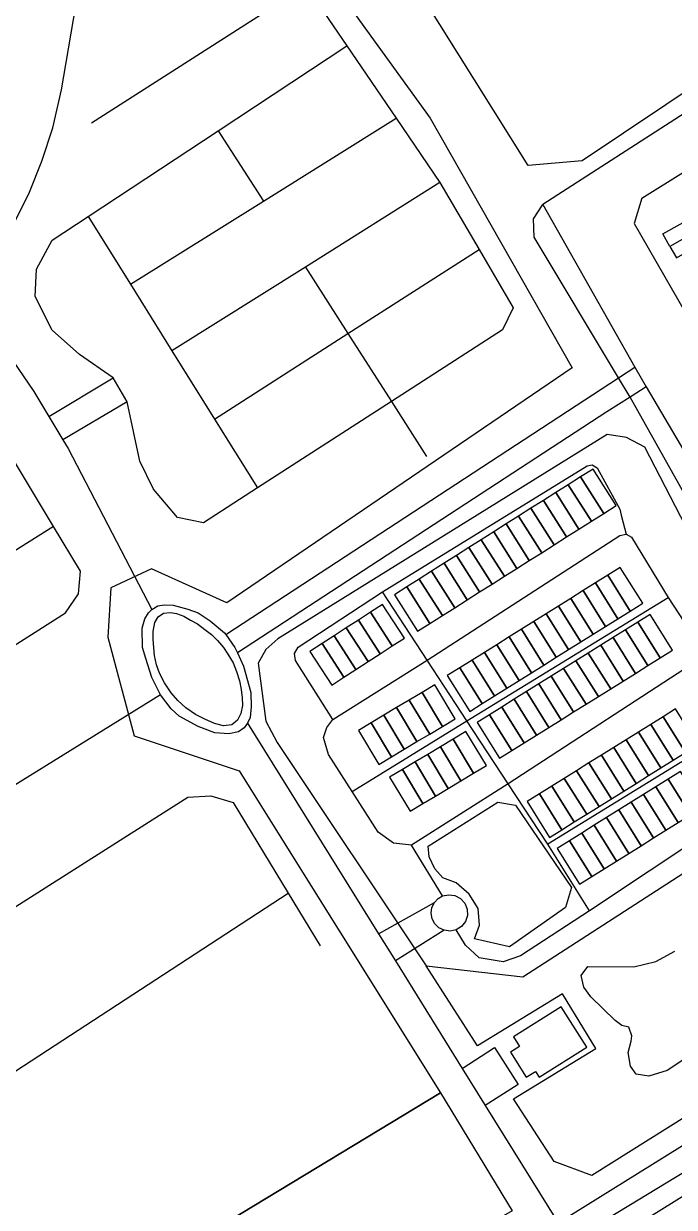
# Model space of a CAD drawing. Header units: metres. Extents: x 11276530 to 11306586, y 355867 to 367650.
# Drawn here: x 11290067.2 to 11290338.6, y 360458.7 to 360952.9 of the extents above; entities that cross this region are included whole.
import ezdxf

# ---------------------------------------------------------------- set-up
doc = ezdxf.new("R2010")
doc.units = ezdxf.units.M
for name, color, linetype in [('BUILDING', 8, 'Continuous'), ('HIGHWAY_FOOTWAY', 6, 'Continuous'), ('HIGHWAY_RESIDENTIAL', 7, 'Continuous'), ('HIGHWAY_SECONDARY', 4, 'Continuous'), ('HIGHWAY_SERVICE', 8, 'Continuous'), ('LANDUSE', 2, 'Continuous'), ('NATURAL_WATER', 5, 'Continuous'), ('OSM_OTHER', 7, 'Continuous')]:
    doc.layers.add(name, color=color, linetype=linetype)

msp = doc.modelspace()

# ---------------------------------------------------------------- linework, layer by layer
at = {"layer": 'BUILDING'}
for points in [[(11290349.91, 360867.37), (11290336.71, 360859.89), (11290333.76, 360865.09), (11290346.97, 360872.57), (11290349.91, 360867.37)], [(11290352.63, 360862.58), (11290349.91, 360867.37), (11290336.71, 360859.89), (11290339.43, 360855.1), (11290352.63, 360862.58)], [(11290299.52, 360763.68), (11290294.34, 360760.4), (11290304, 360745.14), (11290309.18, 360748.42), (11290299.52, 360763.68)], [(11290304.7, 360766.96), (11290299.52, 360763.68), (11290309.18, 360748.42), (11290314.36, 360751.69), (11290304.7, 360766.96)], [(11290294.34, 360760.4), (11290289.15, 360757.11), (11290298.82, 360741.86), (11290304, 360745.14), (11290294.34, 360760.4)], [(11290283.98, 360753.83), (11290278.8, 360750.56), (11290288.46, 360735.29), (11290293.64, 360738.58), (11290283.98, 360753.83)], [(11290289.15, 360757.11), (11290283.98, 360753.83), (11290293.64, 360738.58), (11290298.82, 360741.86), (11290289.15, 360757.11)], [(11290278.8, 360750.56), (11290273.61, 360747.28), (11290283.29, 360732.01), (11290288.46, 360735.29), (11290278.8, 360750.56)], [(11290268.44, 360744), (11290263.26, 360740.72), (11290272.92, 360725.46), (11290278.1, 360728.74), (11290268.44, 360744)], [(11290273.61, 360747.28), (11290268.44, 360744), (11290278.1, 360728.74), (11290283.29, 360732.01), (11290273.61, 360747.28)], [(11290263.26, 360740.72), (11290258.09, 360737.43), (11290267.75, 360722.18), (11290272.92, 360725.46), (11290263.26, 360740.72)], [(11290252.91, 360734.16), (11290247.72, 360730.88), (11290257.38, 360715.62), (11290262.57, 360718.9), (11290252.91, 360734.16)], [(11290258.09, 360737.43), (11290252.91, 360734.16), (11290262.57, 360718.9), (11290267.75, 360722.18), (11290258.09, 360737.43)], [(11290247.72, 360730.88), (11290242.55, 360727.6), (11290252.21, 360712.35), (11290257.38, 360715.62), (11290247.72, 360730.88)], [(11290237.37, 360724.32), (11290232.19, 360721.03), (11290241.86, 360705.78), (11290247.03, 360709.06), (11290237.37, 360724.32)], [(11290242.55, 360727.6), (11290237.37, 360724.32), (11290247.03, 360709.06), (11290252.21, 360712.35), (11290242.55, 360727.6)], [(11290316.05, 360725.84), (11290310.9, 360722.62), (11290320.24, 360707.67), (11290325.39, 360710.9), (11290316.05, 360725.84)], [(11290232.19, 360721.03), (11290227.01, 360717.75), (11290236.67, 360702.5), (11290241.86, 360705.78), (11290232.19, 360721.03)], [(11290305.74, 360719.39), (11290300.59, 360716.17), (11290309.93, 360701.23), (11290315.08, 360704.45), (11290305.74, 360719.39)], [(11290310.9, 360722.62), (11290305.74, 360719.39), (11290315.08, 360704.45), (11290320.24, 360707.67), (11290310.9, 360722.62)], [(11290227.01, 360717.75), (11290221.83, 360714.48), (11290231.49, 360699.22), (11290236.67, 360702.5), (11290227.01, 360717.75)], [(11290300.59, 360716.17), (11290295.43, 360712.95), (11290304.78, 360698.01), (11290309.93, 360701.23), (11290300.59, 360716.17)], [(11290216.9, 360710.41), (11290211.85, 360707.14), (11290220.96, 360693.08), (11290226.01, 360696.35), (11290216.9, 360710.41)], [(11290290.28, 360709.73), (11290285.13, 360706.5), (11290294.48, 360691.56), (11290299.63, 360694.79), (11290290.28, 360709.73)], [(11290295.43, 360712.95), (11290290.28, 360709.73), (11290299.63, 360694.79), (11290304.78, 360698.01), (11290295.43, 360712.95)], [(11290211.85, 360707.14), (11290206.8, 360703.86), (11290215.92, 360689.8), (11290220.96, 360693.08), (11290211.85, 360707.14)], [(11290285.13, 360706.5), (11290279.98, 360703.28), (11290289.32, 360688.34), (11290294.48, 360691.56), (11290285.13, 360706.5)], [(11290328.48, 360706.25), (11290323.33, 360703.03), (11290332.67, 360688.1), (11290337.82, 360691.32), (11290328.48, 360706.25)], [(11290201.76, 360700.59), (11290196.7, 360697.32), (11290205.81, 360683.27), (11290210.86, 360686.53), (11290201.76, 360700.59)], [(11290206.8, 360703.86), (11290201.76, 360700.59), (11290210.86, 360686.53), (11290215.92, 360689.8), (11290206.8, 360703.86)], [(11290274.83, 360700.06), (11290269.67, 360696.84), (11290279.01, 360681.89), (11290284.17, 360685.11), (11290274.83, 360700.06)], [(11290279.98, 360703.28), (11290274.83, 360700.06), (11290284.17, 360685.11), (11290289.32, 360688.34), (11290279.98, 360703.28)], [(11290318.18, 360699.8), (11290313.02, 360696.58), (11290322.36, 360681.65), (11290327.52, 360684.87), (11290318.18, 360699.8)], [(11290323.33, 360703.03), (11290318.18, 360699.8), (11290327.52, 360684.87), (11290332.67, 360688.1), (11290323.33, 360703.03)], [(11290196.7, 360697.32), (11290191.65, 360694.05), (11290200.77, 360679.99), (11290205.81, 360683.27), (11290196.7, 360697.32)], [(11290269.67, 360696.84), (11290264.52, 360693.61), (11290273.86, 360678.66), (11290279.01, 360681.89), (11290269.67, 360696.84)], [(11290313.02, 360696.58), (11290307.87, 360693.36), (11290317.22, 360678.43), (11290322.36, 360681.65), (11290313.02, 360696.58)], [(11290191.65, 360694.05), (11290186.61, 360690.77), (11290195.71, 360676.72), (11290200.77, 360679.99), (11290191.65, 360694.05)], [(11290259.37, 360690.39), (11290254.21, 360687.17), (11290263.56, 360672.22), (11290268.72, 360675.44), (11290259.37, 360690.39)], [(11290264.52, 360693.61), (11290259.37, 360690.39), (11290268.72, 360675.44), (11290273.86, 360678.66), (11290264.52, 360693.61)], [(11290302.71, 360690.14), (11290297.56, 360686.91), (11290306.91, 360671.98), (11290312.06, 360675.21), (11290302.71, 360690.14)], [(11290307.87, 360693.36), (11290302.71, 360690.14), (11290312.06, 360675.21), (11290317.22, 360678.43), (11290307.87, 360693.36)], [(11290254.21, 360687.17), (11290249.06, 360683.95), (11290258.41, 360669), (11290263.56, 360672.22), (11290254.21, 360687.17)], [(11290297.56, 360686.91), (11290292.42, 360683.7), (11290301.76, 360668.76), (11290306.91, 360671.98), (11290297.56, 360686.91)], [(11290249.06, 360683.95), (11290243.9, 360680.73), (11290253.25, 360665.77), (11290258.41, 360669), (11290249.06, 360683.95)], [(11290287.26, 360680.48), (11290282.11, 360677.26), (11290291.45, 360662.31), (11290296.6, 360665.53), (11290287.26, 360680.48)], [(11290292.42, 360683.7), (11290287.26, 360680.48), (11290296.6, 360665.53), (11290301.76, 360668.76), (11290292.42, 360683.7)], [(11290238.66, 360676.87), (11290233.36, 360673.7), (11290241.87, 360659.47), (11290247.17, 360662.64), (11290238.66, 360676.87)], [(11290282.11, 360677.26), (11290276.95, 360674.04), (11290286.29, 360659.08), (11290291.45, 360662.31), (11290282.11, 360677.26)], [(11290228.05, 360670.52), (11290222.75, 360667.36), (11290231.26, 360653.13), (11290236.56, 360656.3), (11290228.05, 360670.52)], [(11290233.36, 360673.7), (11290228.05, 360670.52), (11290236.56, 360656.3), (11290241.87, 360659.47), (11290233.36, 360673.7)], [(11290271.8, 360670.81), (11290266.65, 360667.59), (11290276, 360652.64), (11290281.15, 360655.86), (11290271.8, 360670.81)], [(11290276.95, 360674.04), (11290271.8, 360670.81), (11290281.15, 360655.86), (11290286.29, 360659.08), (11290276.95, 360674.04)], [(11290222.75, 360667.36), (11290217.45, 360664.19), (11290225.96, 360649.96), (11290231.26, 360653.13), (11290222.75, 360667.36)], [(11290266.65, 360667.59), (11290261.49, 360664.37), (11290270.84, 360649.42), (11290276, 360652.64), (11290266.65, 360667.59)], [(11290339.06, 360666.78), (11290333.91, 360663.56), (11290343.25, 360648.61), (11290348.4, 360651.84), (11290339.06, 360666.78)], [(11290212.14, 360661.01), (11290206.85, 360657.85), (11290215.35, 360643.62), (11290220.65, 360646.79), (11290212.14, 360661.01)], [(11290217.45, 360664.19), (11290212.14, 360661.01), (11290220.65, 360646.79), (11290225.96, 360649.96), (11290217.45, 360664.19)], [(11290261.49, 360664.37), (11290256.34, 360661.15), (11290265.69, 360646.2), (11290270.84, 360649.42), (11290261.49, 360664.37)], [(11290328.75, 360660.33), (11290323.6, 360657.11), (11290332.95, 360642.17), (11290338.1, 360645.39), (11290328.75, 360660.33)], [(11290333.91, 360663.56), (11290328.75, 360660.33), (11290338.1, 360645.39), (11290343.25, 360648.61), (11290333.91, 360663.56)], [(11290251.67, 360657.34), (11290246.37, 360654.18), (11290254.88, 360639.95), (11290260.18, 360643.12), (11290251.67, 360657.34)], [(11290323.6, 360657.11), (11290318.44, 360653.89), (11290327.79, 360638.95), (11290332.95, 360642.17), (11290323.6, 360657.11)], [(11290241.06, 360651), (11290235.77, 360647.83), (11290244.27, 360633.61), (11290249.57, 360636.77), (11290241.06, 360651)], [(11290246.37, 360654.18), (11290241.06, 360651), (11290249.57, 360636.77), (11290254.88, 360639.95), (11290246.37, 360654.18)], [(11290313.3, 360650.67), (11290308.15, 360647.44), (11290317.49, 360632.49), (11290322.64, 360635.73), (11290313.3, 360650.67)], [(11290318.44, 360653.89), (11290313.3, 360650.67), (11290322.64, 360635.73), (11290327.79, 360638.95), (11290318.44, 360653.89)], [(11290235.77, 360647.83), (11290230.47, 360644.67), (11290238.97, 360630.44), (11290244.27, 360633.61), (11290235.77, 360647.83)], [(11290308.15, 360647.44), (11290302.99, 360644.22), (11290312.33, 360629.27), (11290317.49, 360632.49), (11290308.15, 360647.44)], [(11290225.16, 360641.49), (11290219.86, 360638.32), (11290228.36, 360624.1), (11290233.66, 360627.26), (11290225.16, 360641.49)], [(11290230.47, 360644.67), (11290225.16, 360641.49), (11290233.66, 360627.26), (11290238.97, 360630.44), (11290230.47, 360644.67)], [(11290297.84, 360641), (11290292.68, 360637.78), (11290302.03, 360622.83), (11290307.18, 360626.05), (11290297.84, 360641)], [(11290302.99, 360644.22), (11290297.84, 360641), (11290307.18, 360626.05), (11290312.33, 360629.27), (11290302.99, 360644.22)], [(11290341.19, 360640.74), (11290336.03, 360637.52), (11290345.38, 360622.59), (11290350.54, 360625.81), (11290341.19, 360640.74)], [(11290292.68, 360637.78), (11290287.53, 360634.55), (11290296.88, 360619.6), (11290302.03, 360622.83), (11290292.68, 360637.78)], [(11290336.03, 360637.52), (11290330.88, 360634.3), (11290340.23, 360619.37), (11290345.38, 360622.59), (11290336.03, 360637.52)], [(11290282.38, 360631.33), (11290277.22, 360628.11), (11290286.57, 360613.16), (11290291.73, 360616.38), (11290282.38, 360631.33)], [(11290287.53, 360634.55), (11290282.38, 360631.33), (11290291.73, 360616.38), (11290296.88, 360619.6), (11290287.53, 360634.55)], [(11290325.72, 360631.09), (11290320.57, 360627.86), (11290329.92, 360612.91), (11290335.07, 360616.15), (11290325.72, 360631.09)], [(11290330.88, 360634.3), (11290325.72, 360631.09), (11290335.07, 360616.15), (11290340.23, 360619.37), (11290330.88, 360634.3)], [(11290320.57, 360627.86), (11290315.42, 360624.64), (11290324.77, 360609.69), (11290329.92, 360612.91), (11290320.57, 360627.86)], [(11290310.26, 360621.42), (11290305.12, 360618.2), (11290314.47, 360603.25), (11290319.61, 360606.47), (11290310.26, 360621.42)], [(11290315.42, 360624.64), (11290310.26, 360621.42), (11290319.61, 360606.47), (11290324.77, 360609.69), (11290315.42, 360624.64)], [(11290305.12, 360618.2), (11290299.96, 360614.98), (11290309.31, 360600.02), (11290314.47, 360603.25), (11290305.12, 360618.2)], [(11290294.81, 360611.75), (11290289.66, 360608.53), (11290299.01, 360593.58), (11290304.16, 360596.8), (11290294.81, 360611.75)], [(11290299.96, 360614.98), (11290294.81, 360611.75), (11290304.16, 360596.8), (11290309.31, 360600.02), (11290299.96, 360614.98)], [(11290302.03, 360525.54), (11290291.36, 360542.42), (11290271.51, 360529.87), (11290274.02, 360525.92), (11290270.19, 360523.49), (11290276.85, 360512.99), (11290280.66, 360515.41), (11290282.19, 360513), (11290302.03, 360525.54)]]:
    msp.add_lwpolyline(points, close=True, dxfattribs=at)
at = {"layer": 'HIGHWAY_FOOTWAY'}
msp.add_lwpolyline([(11290698.19, 360676.77), (11290686.9, 360673.33), (11290677.87, 360669.98), (11290496.09, 360559.03), (11290190.24, 360368.79), (11290171.65, 360362.67), (11290062.14, 360301.16), (11289912.71, 360246.82), (11289843.73, 360220.54), (11289807.75, 360210.84), (11289755.93, 360195.77), (11289649.95, 360160.83), (11289568.8, 360132.67)], dxfattribs=at)
at = {"layer": 'HIGHWAY_RESIDENTIAL'}
for points in [[(11290542.71, 361127.12), (11290413.35, 360963.06), (11290406.33, 360956.5), (11290283.76, 360877.44)], [(11290325.01, 360880.02), (11290342.45, 360890.9), (11290363.92, 360904.29), (11290424.29, 360945.54), (11290426.98, 360947.91), (11290469.92, 361001.33), (11290509.56, 361053.48), (11290557.64, 361114.18)], [(11290320.16, 360796.96), (11290315.29, 360805.08), (11290280.17, 360863.7), (11290279.89, 360871.4), (11290283.76, 360877.44)], [(11290283.76, 360877.44), (11290322.11, 360809.53), (11290326.85, 360801.21), (11290378.56, 360713.51), (11290417.91, 360645.36), (11290465.31, 360560.63)], [(11290325.01, 360880.02), (11290321.88, 360869.48), (11290359.16, 360804.6), (11290397, 360738.75), (11290441.48, 360658.11)], [(11290151.52, 360697.81), (11290315.29, 360805.08), (11290322.11, 360809.53)], [(11290326.85, 360801.21), (11290320.16, 360796.96), (11290310.45, 360790.84), (11290156.35, 360690.17)], [(11290454.87, 360554.28), (11290410.75, 360635.31), (11290320.16, 360796.96)], [(11290196.19, 360662.35), (11290235.54, 360687.15), (11290315.89, 360739.24)], [(11290315.89, 360739.24), (11290318.52, 360739.75), (11290320.7, 360738.51), (11290336.06, 360713.37), (11290351.72, 360689.19), (11290369.52, 360661.89), (11290379.62, 360644.32), (11290379.95, 360638.66), (11290377.52, 360631.85)], [(11290159.2, 360658.87), (11290156.75, 360657.19), (11290152.84, 360656.36), (11290146.92, 360656.83), (11290139.99, 360659.5), (11290132.05, 360663.82), (11290128.79, 360666.84), (11290124.24, 360672.7), (11290120.67, 360679.95), (11290118.19, 360687.88), (11290116.82, 360692.5), (11290116.59, 360700.51), (11290117.71, 360704.41), (11290119.26, 360706.96), (11290120.64, 360708.29), (11290123.1, 360709.8), (11290125.83, 360710.27), (11290129.62, 360710.16), (11290135.72, 360708.38), (11290139.99, 360706.96), (11290144.96, 360703.56), (11290150.99, 360698.58), (11290151.52, 360697.81), (11290155.3, 360692.46), (11290156.35, 360690.17), (11290158.89, 360684.68), (11290161.89, 360673.69), (11290162.03, 360667.73), (11290161.67, 360663.18), (11290160.61, 360660.79), (11290159.2, 360658.87)], [(11290351.72, 360689.19), (11290269.34, 360635.48), (11290228.9, 360609.91)], [(11290160.61, 360660.79), (11290215.25, 360572.89), (11290222.26, 360561.6), (11290250.12, 360516.72), (11290259.73, 360501.23), (11290290.09, 360452.31)], [(11290228.9, 360609.91), (11290221.48, 360610.69), (11290215.01, 360615.31), (11290204.24, 360632.27), (11290194.4, 360647.79), (11290192.21, 360654.81), (11290193.6, 360658.98), (11290196.19, 360662.35)], [(11290377.52, 360631.85), (11290303.21, 360582.53), (11290274.45, 360563.72), (11290267.2, 360561.18)], [(11290241.91, 360588.7), (11290228.9, 360609.91)], [(11290215.25, 360572.89), (11290238.54, 360586.02)], [(11290240.03, 360587.6), (11290241.91, 360588.7), (11290244.49, 360589.24), (11290247.1, 360588.87), (11290249.43, 360587.63), (11290251.18, 360585.67), (11290252.16, 360583.23), (11290252.26, 360580.59), (11290251.44, 360578.09), (11290249.81, 360576.02), (11290247.59, 360574.62), (11290245.08, 360574.08), (11290242.53, 360574.4), (11290240.4, 360575.44), (11290238.68, 360577.09), (11290237.57, 360579.19), (11290237.16, 360581.53), (11290237.49, 360583.88), (11290238.54, 360586.02), (11290240.03, 360587.6)], [(11290242.53, 360574.4), (11290222.26, 360561.6)], [(11290267.2, 360561.18), (11290257.25, 360562.94), (11290251.55, 360568.18), (11290247.59, 360574.62)]]:
    msp.add_lwpolyline(points, dxfattribs=at)
at = {"layer": 'HIGHWAY_SECONDARY'}
for points in [[(11290752, 360730.38), (11290718.97, 360710.17), (11290711.72, 360705.67), (11290678.52, 360684.7), (11290521.63, 360585.4), (11290488.68, 360565.29), (11290469.54, 360553.61), (11290458.98, 360546.86), (11290367.75, 360488.56), (11290230.45, 360405.15), (11290155.96, 360363.63), (11290124.37, 360346.78), (11290085.45, 360325.46), (11290052.33, 360311.58), (11289946.25, 360269.53), (11289855.06, 360236.46), (11289805.47, 360220.8), (11289793.56, 360217.04), (11289652.5, 360173.66), (11289540.82, 360139.33), (11289538.54, 360138.63), (11289511.03, 360130.17)], [(11289497.51, 360138.93), (11289507.64, 360142.16), (11289537.07, 360151.84), (11289706.27, 360201.76), (11289744.72, 360213.11), (11289769.05, 360220.01), (11289787.42, 360225.64), (11289790.93, 360226.72), (11289876.72, 360252.99), (11290048.81, 360318.05), (11290086.61, 360335.37), (11290151.44, 360371.12), (11290216.83, 360406.77), (11290290.09, 360452.31), (11290419.55, 360532.8), (11290454.87, 360554.28), (11290465.31, 360560.63), (11290500.05, 360583.28), (11290620.3, 360659.35), (11290626.12, 360663.02), (11290708.05, 360715.91)]]:
    msp.add_lwpolyline(points, dxfattribs=at)
at = {"layer": 'HIGHWAY_SERVICE'}
for points in [[(11290196.19, 360662.35), (11290180.54, 360687.06), (11290180.22, 360689.96), (11290181.64, 360692.62), (11290216.86, 360715.72), (11290302.21, 360768.23), (11290304.38, 360768.68), (11290306.43, 360767.42), (11290315.88, 360750.18), (11290316.39, 360747.69), (11290318.52, 360739.75)], [(11290303.21, 360582.53), (11290285.8, 360610.29), (11290269.34, 360635.48), (11290252.1, 360661.84), (11290235.54, 360687.15), (11290216.86, 360715.72)], [(11290204.24, 360632.27), (11290252.1, 360661.84), (11290336.06, 360713.37)], [(11290124.24, 360672.7), (11290018, 360606.91), (11290009.81, 360601.83), (11289949.32, 360564.37), (11289943.83, 360555.24), (11289945.85, 360546.81)], [(11290369.52, 360661.89), (11290285.8, 360610.29)], [(11289974.91, 360525.74), (11290041.69, 360570.19), (11290135.66, 360629.96), (11290145.3, 360630.56), (11290154.54, 360627.75), (11290177.53, 360589.89), (11290190.89, 360567.89)], [(11289945.85, 360546.81), (11289974.91, 360525.74), (11290018.29, 360494.34), (11290031.34, 360494.54), (11290177.53, 360589.89)], [(11290250.12, 360516.72), (11290263.63, 360525.38), (11290273.46, 360510.02), (11290259.73, 360501.23)]]:
    msp.add_lwpolyline(points, dxfattribs=at)
at = {"layer": 'LANDUSE'}
for points in [[(11290113.34, 360655.52), (11290157.05, 360640.92), (11290241.02, 360506.56), (11290101.26, 360421.74), (11289701.91, 360717.01), (11289716.18, 360742.69), (11290057.32, 361161.75), (11290236.8, 360913.47), (11290295.93, 360809.14), (11290151.94, 360711.1), (11290120.49, 360725.25), (11290103.57, 360717.29), (11290102.37, 360696.79), (11290113.34, 360655.52)], [(11290168.15, 360691.56), (11290165.06, 360685.92), (11290168.15, 360661.68), (11290172.89, 360652.76), (11290235.1, 360559.53), (11290275.43, 360554.98), (11290380.28, 360622.7), (11290396.08, 360632.78), (11290399.17, 360634.9), (11290326.3, 360776.1), (11290318.64, 360780.11), (11290310.63, 360781.39), (11290173.25, 360696.12), (11290168.15, 360691.56)], [(11290121.91, 360702.81), (11290123.37, 360705.28), (11290125.55, 360706.73), (11290128.38, 360707.01), (11290131.01, 360706.64), (11290134.02, 360705.46), (11290136.85, 360703.91), (11290139.68, 360702.27), (11290142.77, 360699.99), (11290145.6, 360697.81), (11290148.06, 360695.34), (11290150.51, 360692.43), (11290152.42, 360689.6), (11290154.53, 360686.06), (11290155.97, 360682.41), (11290157.16, 360678.59), (11290157.89, 360674.85), (11290158.34, 360671.38), (11290158.43, 360668.19), (11290157.8, 360664.92), (11290156.43, 360662.09), (11290153.97, 360660.18), (11290150.61, 360659.72), (11290146.78, 360660.72), (11290142.77, 360662.55), (11290138.85, 360664.46), (11290134.84, 360667.28), (11290131.56, 360670.29), (11290128.74, 360673.57), (11290126.01, 360677.67), (11290123.91, 360681.67), (11290122.63, 360685.23), (11290121.72, 360689.05), (11290121.45, 360692.33), (11290121.27, 360695.98), (11290121.27, 360699.17), (11290121.91, 360702.81)], [(11290265, 360627.85), (11290272.36, 360626.66), (11290295.66, 360592.21), (11290293.16, 360583.87), (11290269.86, 360567.51), (11290255.25, 360570.76), (11290257.31, 360576.5), (11290256.76, 360583.43), (11290252.96, 360589.5), (11290247.55, 360594.16), (11290242.02, 360596.22), (11290238.67, 360600.01), (11290236.39, 360605), (11290235.96, 360609.43), (11290265, 360627.85)], [(11290380.28, 360622.7), (11290388.43, 360609.92), (11290389.14, 360608.83), (11290410.36, 360622.45), (11290431.67, 360582.82), (11290422.72, 360546.46), (11290304.13, 360472.04), (11290288.5, 360477.86), (11290271.46, 360503.99), (11290305.86, 360525.09), (11290291.92, 360547.83), (11290256.55, 360526.15), (11290235.1, 360559.53), (11290275.43, 360554.98), (11290380.28, 360622.7)], [(11290241.02, 360506.56), (11290270.9, 360457.2), (11290148.41, 360386.87), (11290101.26, 360421.74), (11290241.02, 360506.56)]]:
    msp.add_lwpolyline(points, close=True, dxfattribs=at)
at = {"layer": 'NATURAL_WATER'}
for points in [[(11290299.69, 360555.56), (11290302.49, 360559.28), (11290321.67, 360559.08), (11290330.91, 360561.39), (11290338.75, 360565.6)], [(11290384.44, 360548.13), (11290335.63, 360515.79), (11290328.01, 360513.48), (11290322.68, 360514.38), (11290320.27, 360517.71), (11290319.37, 360523.32), (11290320.57, 360528.14), (11290320.87, 360530.25), (11290319.67, 360533.87), (11290316.75, 360534.57), (11290313.85, 360536.68), (11290303.8, 360546.63), (11290300.89, 360550.64), (11290299.69, 360555.56)]]:
    msp.add_lwpolyline(points, dxfattribs=at)
at = {"layer": 'OSM_OTHER'}
for points in [[(11290130.24, 361129.25), (11290153.98, 361131.7), (11290387.24, 360953.86), (11290300.2, 360895.6), (11290277.59, 360893.69), (11290130.24, 361129.25)], [(11290062.91, 360869.01), (11290069.64, 360882.49), (11290074.74, 360895.44), (11290079.31, 360909.46), (11290082.95, 360925.31), (11290089.87, 360966.13), (11290093.88, 360979.61), (11290100.98, 360992.73), (11290109, 361003.83), (11290132.51, 361029.89), (11290135.97, 361037.91), (11290133.78, 361046.47), (11290096.71, 361089.81), (11290068.01, 361123.36), (11290054.7, 361123.91)], [(11290184.95, 360968.77), (11290202.05, 360943.63), (11290222.6, 360913.39), (11290240.85, 360886.53), (11290257.18, 360858.6), (11290271.39, 360834.31), (11290266.97, 360825.07), (11290220.6, 360795.13), (11290164.69, 360759.03), (11290142.24, 360744.52), (11290131.38, 360746.73), (11290121.34, 360758.58), (11290115.72, 360770.24), (11290110.34, 360794.98), (11290104.53, 360805.06), (11290090.49, 360814.71), (11290079.16, 360824.87), (11290071.94, 360838.93), (11290072.54, 360850.38), (11290079.16, 360862.43), (11290094.13, 360872.32), (11290148.37, 360908.16), (11290202.05, 360943.63)], [(11290095.44, 360911.44), (11290184.95, 360968.77)], [(11290111.71, 360844.08), (11290167.17, 360878.75), (11290222.6, 360913.39)], [(11290148.37, 360908.16), (11290167.17, 360878.75)], [(11290240.85, 360886.53), (11290184.73, 360851.27), (11290129.02, 360816.28)], [(11290094.13, 360872.32), (11290111.71, 360844.08), (11290129.02, 360816.28), (11290146.76, 360787.82), (11290164.69, 360759.03)], [(11290146.76, 360787.82), (11290202.46, 360823.52), (11290257.18, 360858.6)], [(11290184.73, 360851.27), (11290202.46, 360823.52), (11290220.6, 360795.13), (11290235.23, 360772.24)], [(11290043.62, 360839.92), (11290071.45, 360799.38), (11290077.76, 360788.83), (11290083.54, 360779.17), (11290085.75, 360775.47), (11290120.64, 360708.29)], [(11289998.04, 360650.28), (11290008.12, 360657.84), (11290011, 360660.01), (11290084.69, 360706.98), (11290090.08, 360714.79), (11290090.95, 360724.32), (11290079.71, 360742.92), (11290062.5, 360771.42), (11290045.96, 360798.78), (11290035.69, 360815.76), (11290027.03, 360820.74), (11290016.2, 360821.39), (11289940.52, 360773.37), (11289938.04, 360771.8), (11289901.95, 360748.9), (11289847.38, 360714.26), (11289785.1, 360674.7)], [(11290077.76, 360788.83), (11290104.53, 360805.06)], [(11290110.34, 360794.98), (11290083.54, 360779.17)], [(11290079.71, 360742.92), (11289990.36, 360686.7)]]:
    msp.add_lwpolyline(points, dxfattribs=at)

doc.saveas('drawing.dxf')
